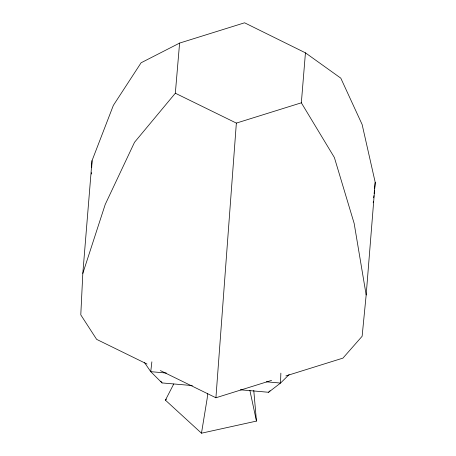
<?xml version="1.0" encoding="UTF-8"?>
<svg xmlns="http://www.w3.org/2000/svg" width="456" height="456" viewBox="0 0 456 456"><rect width="100%" height="100%" fill="white"/><g stroke="black" fill="none" stroke-linecap="round" stroke-linejoin="round"><path stroke-width="0.68" d="M280.862 373.156L280.525 383.057L268.555 392.274L240.335 389.794M285.878 375.926L342.935 358.12L362.127 336.277L366.168 294.981L375.214 182.377L362.127 124.499L340.797 78.153L305.44 52.839L244.587 22.8L179.596 43.086L141.098 62.774L113.35 105.393L92.032 160.649L82.815 273.418L80.786 314.862L96.644 339.372L147.031 364.042M91.365 174.027L91.439 172.619M91.679 167.688L92.032 160.649M271.611 380.378L215.916 397.769L236.356 123.097L175.332 93.224L179.596 43.086M207.617 393.289L207.212 398.248L201.478 433.2L256.454 421.093L253.77 390.37M366.168 294.981L354.158 223.406L334.379 157.519L301.342 102.811L305.44 52.839M373.23 202.726L373.367 201.324M373.709 197.813L373.914 195.709M374.119 193.606L374.462 190.095M374.598 188.693L375.214 182.377M151.871 361.836L150.736 371.668L162.04 382.926L192.369 385.588M82.815 273.418L105.216 204.459L134.509 142.312L175.332 93.224M201.478 433.2L165.414 400.157L173.742 384.003M165.414 400.157L166.406 399.142M268.555 392.274L270.072 390.775M289.132 374.587L280.525 383.057L266.338 381.814M236.356 123.097L301.342 102.811M166.337 373.036L150.736 371.668L144.324 362.303M160.426 370.603L215.916 397.769M160.843 381.176L162.04 382.926M249.865 390.325L256.454 421.093"/></g></svg>
